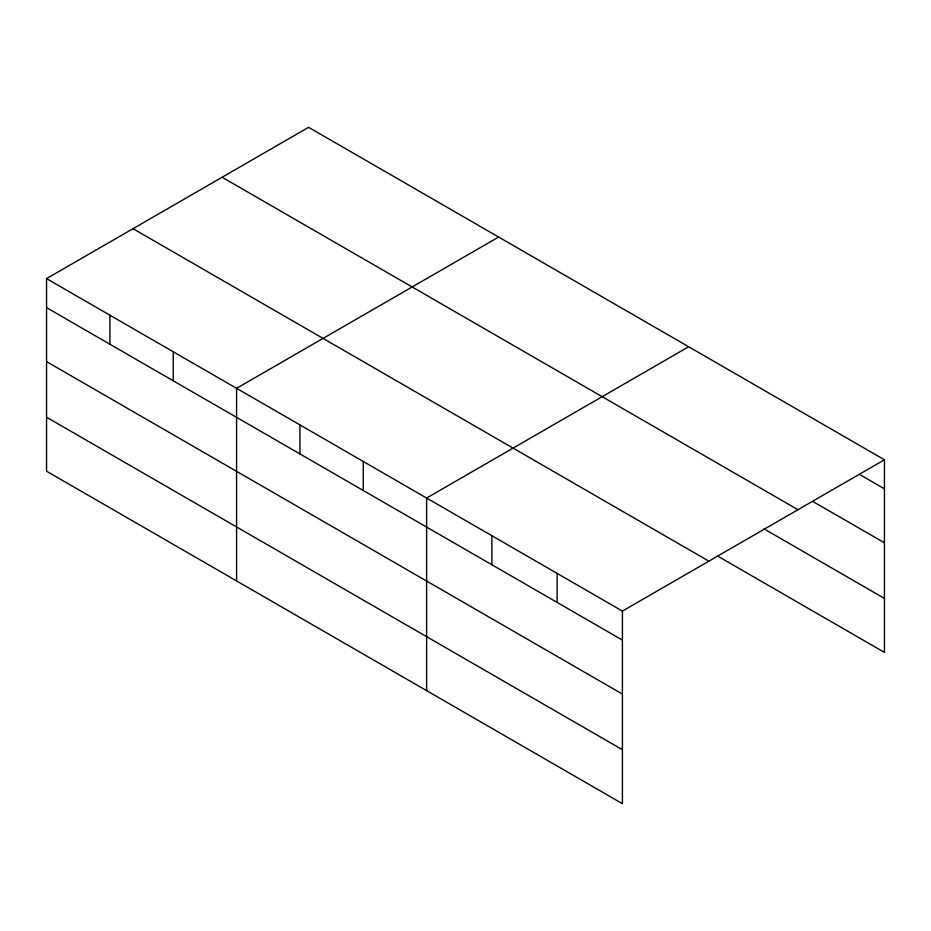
<?xml version="1.0" encoding="UTF-8"?>
<svg xmlns="http://www.w3.org/2000/svg" width="931" height="931" viewBox="0 0 931 931"><rect width="100%" height="100%" fill="white"/><g stroke="black" fill="none" stroke-linecap="round" stroke-linejoin="round"><path stroke-width="1.4" d="M622.408 694.084L622.408 611.085L46.55 278.613L46.55 471.214L622.408 803.674L622.408 694.084L46.55 361.624M717.522 556.016L884.45 652.387L884.45 459.786L308.592 127.326L46.55 278.613M498.632 237.033L236.579 388.332L236.579 580.921M688.661 346.751L426.619 498.038L426.619 690.639M622.408 611.085L884.45 459.786M859.348 474.333L884.45 488.822M812.914 501.495L884.45 542.796M222.125 177.251L797.972 509.711M763.967 528.843L884.45 598.412M133.028 228.689L708.875 561.16M46.55 307.649L622.408 640.109M46.55 417.239L622.408 749.699M557.145 573.403L557.145 602.438M491.882 535.721L491.882 564.756M363.265 461.473L363.265 490.497M299.922 424.897L299.922 453.932M173.236 351.755L173.236 380.791M109.893 315.19L109.893 344.214"/></g></svg>
